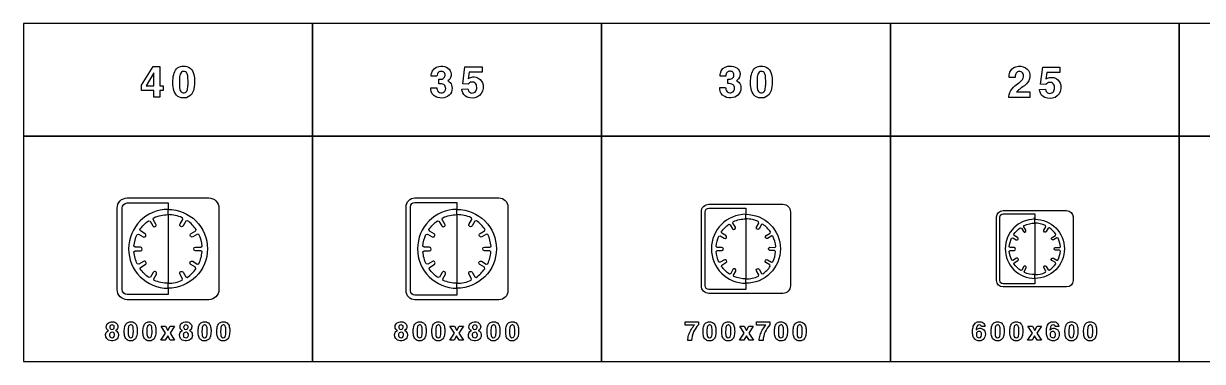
# Model space of a CAD drawing. Extents: x 0 to 18160, y 0 to 2655.
# Drawn here: x 0 to 9262, y 0 to 2655 of the extents above; entities that cross this region are included whole.
import ezdxf

# ---------------------------------------------------------------- set-up
doc = ezdxf.new("R2010")
doc.units = 0
doc.header["$MEASUREMENT"] = 0

msp = doc.modelspace()

# ---------------------------------------------------------------- linework, layer by layer
for points in [[(0, 1770), (2270, 1770), (2270, 2655), (0, 2655)], [(2270, 1770), (4540, 1770), (4540, 2655), (2270, 2655)], [(4540, 1770), (6810, 1770), (6810, 2655), (4540, 2655)], [(6810, 1770), (9080, 1770), (9080, 2655), (6810, 2655)], [(9080, 1770), (11350, 1770), (11350, 2655), (9080, 2655)], [(927.496, 2171.35), (1017.9, 2317.79), (1070.98, 2317.79), (1070.98, 2166.57), (1097.95, 2166.57), (1097.95, 2128.53), (1070.98, 2128.53), (1070.98, 2076.28), (1023.46, 2076.28), (1023.46, 2128.53), (927.496, 2128.53)], [(1023.46, 2269.13), (963.474, 2166.57), (1023.46, 2166.57)], [(0, 0), (2270, 0), (2270, 1770), (0, 1770)], [(2270, 0), (4540, 0), (4540, 1770), (2270, 1770)], [(4540, 0), (6810, 0), (6810, 1770), (4540, 1770)], [(6810, 0), (9080, 0), (9080, 1770), (6810, 1770)], [(9080, 0), (11350, 0), (11350, 1770), (9080, 1770)], [(7943.55, 1117.52), (7943.55, 1131.01), (7945, 1131.01), (7945, 1117.52)], [(1115.2, 221.769), (1080.08, 276.319), (1114.84, 276.319), (1133.11, 242.267), (1151.83, 276.319), (1185.98, 276.319), (1150.44, 222.29), (1186.95, 166.272), (1152.4, 166.272), (1132.54, 202.362), (1112.14, 166.272), (1077.99, 166.272)], [(3385.19, 221.769), (3350.07, 276.319), (3384.84, 276.319), (3403.11, 242.267), (3421.83, 276.319), (3455.97, 276.319), (3420.43, 222.29), (3456.95, 166.271), (3422.4, 166.271), (3402.54, 202.361), (3382.14, 166.271), (3347.99, 166.271)], [(5662.41, 221.387), (5627.29, 275.936), (5662.06, 275.936), (5680.33, 241.884), (5699.05, 275.936), (5733.19, 275.936), (5697.65, 221.908), (5734.16, 165.889), (5699.62, 165.889), (5679.76, 201.979), (5659.35, 165.889), (5625.21, 165.889)], [(7925.79, 221.523), (7890.67, 276.072), (7925.43, 276.072), (7943.7, 242.02), (7962.42, 276.072), (7996.57, 276.072), (7961.02, 222.044), (7997.54, 166.025), (7962.99, 166.025), (7943.13, 202.115), (7922.73, 166.025), (7888.58, 166.025)]]:
    msp.add_lwpolyline(points, close=True)
for points in [[(1173.29, 2191.65, -0.0563084), (1179.33, 2254.48, -0.130301), (1201.53, 2298.28, -0.174843), (1243.35, 2319.69, -0.147552), (1296.47, 2313.05, -0.192146), (1333.28, 2269.88, -0.0833996), (1342.52, 2212.85, -0.0545507), (1337.51, 2142.08, -0.116773), (1318.43, 2098, -0.221099), (1263.57, 2070.32, -0.162564), (1212.11, 2082.84, -0.174743), (1180.84, 2128.26, -0.0640867), (1173.37, 2186.95)], [(3199.84, 2150.87), (3246.2, 2150.87, 0.0411845), (3248.26, 2135.66, 0.335066), (3278.75, 2110.39, 0.276505), (3310.74, 2124.92, 0.158203), (3316.31, 2145.65, 0.0878221), (3313.34, 2161.57, 0.217575), (3294.82, 2178.43, 0.0882727), (3273.57, 2181.56), (3262.75, 2181.56), (3262.75, 2216.82, 0.0282129), (3282.34, 2217.42, 0.50028), (3309.32, 2262.91, 0.235001), (3290.79, 2277.96, 0.165496), (3265.12, 2275.67, 0.220849), (3250.9, 2259.12, 0.055705), (3248.02, 2240.92), (3203.2, 2240.92, -0.0488003), (3204.97, 2263.51, -0.30773), (3262.59, 2318.01, -0.146685), (3322.07, 2312.08, -0.469869), (3348.61, 2219.31, -0.0891152), (3336.57, 2207.54), (3332.3, 2204.54, -0.0245333), (3343.48, 2198.14, -0.202429), (3365.75, 2161.45, -0.422325), (3303.08, 2072, -0.154301), (3238.98, 2079.19, -0.287878), (3199.96, 2139.89, -0.0143877)], [(3442.43, 2139.57), (3489.39, 2141.35, 0.0452719), (3495.79, 2125.12, 0.0567733), (3500.53, 2118.25, 0.070207), (3504.95, 2114.77, 0.264984), (3540.97, 2112.87, 0.20748), (3558.38, 2135.98, 0.147389), (3557.24, 2174.01, 0.308532), (3527.86, 2195.42, 0.215743), (3498.08, 2185.19, 0.028781), (3492.71, 2178.95), (3450.09, 2180.96), (3467.91, 2315.64), (3601.95, 2315.64), (3601.95, 2273.77), (3501.51, 2273.77), (3492.55, 2221.76, -0.0211252), (3505.46, 2229.3, -0.121371), (3538.8, 2235.15, -0.244671), (3598.59, 2203.2, -0.173069), (3610.16, 2144.07, -0.256779), (3564.98, 2078.08, -0.199585), (3485.44, 2077.01, -0.245625), (3445.16, 2125.91, -0.0170062)], [(5469.08, 2152.29), (5515.45, 2152.29, 0.0411845), (5517.5, 2137.08, 0.335066), (5547.99, 2111.8, 0.276505), (5579.98, 2126.34, 0.158203), (5585.55, 2147.07, 0.0878221), (5582.59, 2162.99, 0.217575), (5564.07, 2179.85, 0.0882727), (5542.82, 2182.97), (5532, 2182.97), (5532, 2218.24, 0.0282129), (5551.59, 2218.83, 0.50028), (5578.56, 2264.33, 0.235001), (5560.04, 2279.38, 0.165496), (5534.37, 2277.09, 0.220849), (5520.15, 2260.54, 0.055705), (5517.27, 2242.33), (5472.44, 2242.33, -0.0488003), (5474.22, 2264.92, -0.30773), (5531.84, 2319.43, -0.146685), (5591.32, 2313.5, -0.469869), (5617.86, 2220.73, -0.0891152), (5605.81, 2208.96), (5601.54, 2205.96, -0.0245333), (5612.72, 2199.56, -0.202429), (5635, 2162.87, -0.422325), (5572.32, 2073.41, -0.154301), (5508.22, 2080.6, -0.287878), (5469.2, 2141.31, -0.0143877)], [(5711.68, 2191.65, -0.0563084), (5717.72, 2254.48, -0.130301), (5739.91, 2298.28, -0.174843), (5781.74, 2319.69, -0.147552), (5834.86, 2313.05, -0.192146), (5871.66, 2269.88, -0.0833996), (5880.91, 2212.85, -0.0545507), (5875.89, 2142.08, -0.116773), (5856.82, 2098, -0.221099), (5801.96, 2070.32, -0.162564), (5750.5, 2082.84, -0.174743), (5719.22, 2128.26, -0.0640867), (5711.76, 2186.95)], [(7741.06, 2074.79, -0.0640343), (7742.32, 2095.72, -0.161687), (7778.14, 2156.27, -0.0283718), (7819.97, 2188.65, 0.0545111), (7840.86, 2206.58, 0.192461), (7855.83, 2246.12, 0.234238), (7842.24, 2272.5, 0.196223), (7816.93, 2277.28, 0.252425), (7795.01, 2260.1, 0.0856617), (7790.86, 2243.08, 0.0202329), (7790.15, 2231.39), (7743.51, 2231.39, -0.0983795), (7749.55, 2272.7, -0.245047), (7795.72, 2315.83, -0.207102), (7872.69, 2307.49, -0.233443), (7905.15, 2255.16, -0.20961), (7886.99, 2190.98, -0.0785124), (7853.06, 2159.51, 0.0107372), (7817.24, 2133.72, 0.0665092), (7801.37, 2117.68), (7905.86, 2117.68), (7905.86, 2074.79)], [(1224.67, 2161.12, 0.0124589), (1225.19, 2154.8, 0.0668192), (1230.8, 2129.4, 0.615362), (1281.7, 2123.79, 0.0726881), (1287.15, 2136.83, 0.0588562), (1291.85, 2174.11, 0.0389037), (1290.23, 2241.09, 0.084671), (1283.64, 2264.43, 0.156013), (1272.18, 2276.6, 0.143208), (1256.47, 2279.56, 0.172584), (1240.71, 2273.36, 0.132565), (1230.76, 2257.8, 0.0498315), (1226.21, 2236.08, 0.0368731)], [(5763.06, 2161.12, 0.0124589), (5763.57, 2154.8, 0.0668192), (5769.18, 2129.4, 0.615362), (5820.09, 2123.79, 0.0726881), (5825.54, 2136.83, 0.0588562), (5830.24, 2174.11, 0.0389037), (5828.62, 2241.09, 0.084671), (5822.02, 2264.43, 0.156013), (5810.57, 2276.6, 0.143208), (5794.85, 2279.56, 0.172584), (5779.09, 2273.36, 0.132565), (5769.14, 2257.8, 0.0498315), (5764.6, 2236.08, 0.0368731)], [(7981.21, 2136.73), (8028.17, 2138.5, 0.0452719), (8034.56, 2122.27, 0.0567733), (8039.3, 2115.4, 0.070207), (8043.73, 2111.92, 0.264984), (8079.74, 2110.03, 0.20748), (8097.16, 2133.13, 0.147389), (8096.02, 2171.17, 0.308532), (8066.63, 2192.57, 0.215743), (8036.85, 2182.34, 0.028781), (8031.48, 2176.1), (7988.87, 2178.12), (8006.68, 2312.79), (8140.72, 2312.79), (8140.72, 2270.93), (8040.29, 2270.93), (8031.33, 2218.92, -0.0211252), (8044.24, 2226.46, -0.121371), (8077.57, 2232.3, -0.244671), (8137.37, 2200.35, -0.173069), (8148.94, 2141.23, -0.256779), (8103.76, 2075.23, -0.199585), (8024.22, 2074.17, -0.245625), (7983.93, 2123.06, -0.0170062)], [(815.004, 485, -0.414213), (735.004, 565), (735.004, 1205, -0.414213), (815.004, 1285), (1455, 1285, -0.414213), (1535, 1205), (1535, 565, -0.414213), (1455, 485)], [(775.004, 1177.9), (775.004, 1205, -0.414213), (815.004, 1245), (1135, 1245), (1134.96, 1207.96), (1134.93, 1194.72, 0.414212), (825.22, 885.002, 0.414214), (1134.93, 575.287), (1134.96, 562.261), (1135, 525), (815.004, 525, -0.414213), (775.004, 565), (775.004, 581.478)], [(775.004, 1177.9), (775.004, 1205, -0.414213), (815.004, 1245), (1135, 1245), (1134.96, 1207.96), (1134.93, 1194.72, 0.414212), (825.22, 885.002, 0.414214), (1134.93, 575.287), (1134.96, 562.261), (1135, 525), (815.004, 525, -0.414213), (775.004, 565), (775.004, 581.478)], [(3075, 485, -0.414213), (3005, 555), (3005, 1215, -0.414213), (3075, 1285), (3735, 1285, -0.414213), (3805, 1215), (3805, 555, -0.414213), (3735, 485)], [(3040, 1200.61), (3040, 1215, -0.414213), (3075, 1250), (3405, 1250), (3404.97, 1213.08), (3404.94, 1194.65, 0.414212), (3095.22, 884.932, 0.414214), (3404.94, 575.218), (3404.92, 560.311), (3404.96, 551.845), (3405, 520), (3075, 520, -0.414213), (3040, 555), (3040, 572.459)], [(5385, 535, -0.414213), (5325, 595), (5325, 1175, -0.414213), (5385, 1235), (5965, 1235, -0.414213), (6025, 1175), (6025, 595, -0.414213), (5965, 535)], [(5355, 1161.74), (5355, 1175, -0.414213), (5385, 1205), (5675, 1205), (5674.97, 1174.26), (5674.95, 1155.94, 0.414212), (5403.95, 884.945, 0.414214), (5674.95, 613.945), (5674.94, 600.901), (5674.97, 589.02), (5675, 565), (5385, 565, -0.414213), (5355, 595), (5355, 611.184)], [(1026.35, 637.05), (1023.44, 648.842), (1043.62, 685.759, 0.9624), (1018.81, 700.042), (998.327, 662.567), (986.751, 658.626, -0.0916472), (916.184, 727.623), (919.715, 739.39), (955.898, 760.853, 0.9624), (941.849, 785.792), (905.117, 764.004), (893.246, 766.507, -0.090667), (867.505, 860.443), (876.443, 868.573), (918.51, 868.573, 0.9624), (919.148, 897.19), (876.443, 897.19), (867.443, 905.446, -0.0882652), (891.63, 997.354), (903.653, 1000.11), (940.197, 979.278, 0.9624), (954.93, 1003.82), (917.827, 1024.98), (914.059, 1036.75, -0.0896069), (981.925, 1105.37), (993.751, 1101.73), (1015.24, 1065.56, 0.9624), (1040.17, 1079.62), (1018.35, 1116.34), (1020.84, 1128.3), (1023.44, 1129.54, -0.106878), (1134.93, 1153.65), (1134.93, 614.222, -0.10395)], [(1378.1, 997.869), (1366.65, 1000.4), (1329.68, 979.008, -0.9624), (1315.89, 1004.12), (1352.3, 1025.19), (1355.93, 1036.78, 0.090686), (1287.15, 1106.05), (1275.41, 1102.32), (1254.17, 1065.27, -0.9624), (1229.64, 1080.07), (1250.56, 1116.56), (1247.82, 1128.69), (1246.43, 1129.54, 0.106878), (1134.93, 1153.65), (1134.93, 1162.56), (1134.93, 1194.72, -0.414215), (1444.65, 885.001, -0.414214), (1134.93, 575.286), (1134.94, 610.667), (1134.93, 614.222, 0.107561), (1247.03, 638.628), (1249.75, 650.204), (1228.85, 687.452, -0.9624), (1254.13, 700.907), (1274.72, 664.223), (1285.97, 660.534, 0.0896403), (1354.01, 728.794), (1350.13, 740.736), (1313.49, 762.679, -0.9624), (1328.75, 786.918), (1364.84, 765.308), (1376.97, 767.669, 0.0901595), (1402.13, 861.184), (1392.99, 869.531), (1350.28, 869.976, -0.9624), (1351.22, 898.606), (1393.28, 898.169), (1402.36, 906.321, 0.0880314)], [(3296.35, 636.98), (3293.44, 648.773), (3313.62, 685.689, 0.9624), (3288.81, 699.972), (3268.33, 662.497), (3256.75, 658.556, -0.0916472), (3186.18, 727.554), (3189.72, 739.321), (3225.9, 760.784, 0.9624), (3211.85, 785.72), (3175.12, 763.934), (3163.25, 766.438, -0.090667), (3137.51, 860.37), (3146.44, 868.5), (3188.51, 868.5, 0.9624), (3189.15, 897.12), (3146.44, 897.12), (3137.44, 905.38, -0.0882652), (3161.63, 997.28), (3173.65, 1000.04), (3210.2, 979.21, 0.9624), (3224.93, 1003.75), (3187.83, 1024.91), (3184.06, 1036.68, -0.0896069), (3251.93, 1105.3), (3263.75, 1101.66), (3285.24, 1065.49, 0.9624), (3310.17, 1079.55), (3288.35, 1116.27), (3290.84, 1128.23), (3293.44, 1129.47, -0.106878), (3404.93, 1153.58), (3404.93, 614.152, -0.10395)], [(3648.1, 997.8), (3636.65, 1000.33), (3599.68, 978.94, -0.9624), (3585.89, 1004.05), (3622.3, 1025.12), (3625.93, 1036.71, 0.090686), (3557.15, 1105.98), (3545.41, 1102.25), (3524.17, 1065.2, -0.9624), (3499.64, 1080), (3520.56, 1116.49), (3517.82, 1128.62), (3516.43, 1129.47, 0.106878), (3404.93, 1153.58), (3404.93, 1162.49), (3404.93, 1194.65, -0.414215), (3714.65, 884.93, -0.414214), (3404.93, 575.217), (3404.94, 610.597), (3404.93, 614.152, 0.107561), (3517.03, 638.558), (3519.75, 650.134), (3498.85, 687.382, -0.9624), (3524.13, 700.837), (3544.72, 664.153), (3555.97, 660.464, 0.0896403), (3624.02, 728.725), (3620.13, 740.667), (3583.49, 762.61, -0.9624), (3598.75, 786.85), (3634.84, 765.238), (3646.97, 767.6, 0.0901595), (3672.13, 861.11), (3662.99, 869.46), (3620.28, 869.91, -0.9624), (3621.22, 898.54), (3663.28, 898.1), (3672.36, 906.25, 0.0880314)], [(5579.94, 667.987), (5577.39, 678.305), (5595.04, 710.607, 0.9624), (5573.34, 723.105), (5555.42, 690.314), (5545.29, 686.866, -0.0916472), (5483.54, 747.239), (5486.63, 757.535), (5518.29, 776.315, 0.9624), (5506, 798.136), (5473.86, 779.072), (5463.47, 781.262, -0.090667), (5440.95, 863.456), (5448.77, 870.57), (5485.58, 870.57, 0.9624), (5486.13, 895.61), (5448.77, 895.61), (5440.89, 902.834, -0.0882652), (5462.06, 983.253), (5472.58, 985.668), (5504.55, 967.436, 0.9624), (5517.44, 988.911), (5484.98, 1007.42), (5481.68, 1017.73, -0.0896069), (5541.06, 1077.77), (5551.41, 1074.58), (5570.22, 1042.93, 0.9624), (5592.03, 1055.24), (5572.94, 1087.37), (5575.11, 1097.83), (5577.39, 1098.92, -0.106878), (5674.95, 1120.01), (5674.95, 648.012, -0.10395)], [(5887.72, 983.704), (5877.7, 985.919), (5845.35, 967.201, -0.9624), (5833.28, 989.169), (5865.14, 1007.61), (5868.32, 1017.75, 0.090686), (5808.13, 1078.37), (5797.86, 1075.1), (5779.28, 1042.68, -0.9624), (5757.81, 1055.63), (5776.12, 1087.56), (5773.72, 1098.17), (5772.5, 1098.92, 0.106878), (5674.95, 1120.01), (5674.95, 1127.81), (5674.95, 1155.94, -0.414215), (5945.95, 884.944, -0.414214), (5674.95, 613.944), (5674.95, 644.902), (5674.95, 648.012, 0.107561), (5773.03, 669.368), (5775.41, 679.497), (5757.12, 712.088, -0.9624), (5779.24, 723.862), (5797.26, 691.763), (5807.1, 688.536, 0.0896403), (5866.64, 748.263), (5863.24, 758.712), (5831.18, 777.913, -0.9624), (5844.53, 799.122), (5876.12, 780.212), (5886.72, 782.279, 0.0901595), (5908.74, 864.104), (5900.74, 871.408), (5863.38, 871.797, -0.9624), (5864.2, 896.848), (5901, 896.466), (5908.95, 903.599, 0.0880314)], [(7695, 585, -0.414213), (7645, 635), (7645, 1135, -0.414213), (7695, 1185), (8195, 1185, -0.414213), (8245, 1135), (8245, 635, -0.414213), (8195, 585)], [(7670, 1131.29), (7670, 1135, -0.414213), (7695, 1160), (7945, 1160), (7944.97, 1130.28), (7944.94, 1117.29, 0.414212), (7712.66, 885.001, 0.414214), (7944.94, 652.715), (7944.93, 641.535), (7944.97, 638.345), (7945, 610), (7695, 610, -0.414213), (7670, 635), (7670, 652.98)], [(8127.32, 969.652), (8118.73, 971.551), (8091.01, 955.506, -0.9624), (8080.66, 974.337), (8107.97, 990.141), (8110.69, 998.836, 0.090686), (8059.1, 1050.79), (8050.3, 1047.99), (8034.37, 1020.2, -0.9624), (8015.97, 1031.3), (8031.66, 1058.67), (8029.61, 1067.76), (8028.56, 1068.41, 0.106878), (7944.94, 1086.49), (7944.94, 1093.17), (7944.94, 1117.29, -0.414215), (8177.23, 885, -0.414214), (7944.94, 652.715), (7944.95, 679.25), (7944.94, 681.916, 0.107561), (8029.01, 700.221), (8031.05, 708.903), (8015.38, 736.839, -0.9624), (8034.34, 746.93), (8049.78, 719.417), (8058.22, 716.651, 0.0896403), (8109.25, 767.846), (8106.34, 776.802), (8078.86, 793.259, -0.9624), (8090.3, 811.438), (8117.37, 795.231), (8126.47, 797.002, 0.0901595), (8145.34, 867.138), (8138.48, 873.398), (8106.46, 873.732, -0.9624), (8107.16, 895.204), (8138.71, 894.877), (8145.52, 900.991, 0.0880314)], [(7863.51, 699.037), (7861.33, 707.882), (7876.46, 735.569, 0.9624), (7857.85, 746.281), (7842.49, 718.175), (7833.81, 715.219, -0.0916472), (7780.88, 766.967), (7783.53, 775.793), (7810.67, 791.89, 0.9624), (7800.13, 810.594), (7772.58, 794.253), (7763.68, 796.13, -0.090667), (7744.37, 866.582), (7751.08, 872.68), (7782.63, 872.68, 0.9624), (7783.1, 894.143), (7751.08, 894.143), (7744.33, 900.334, -0.0882652), (7762.47, 969.265), (7771.48, 971.335), (7798.89, 955.708, 0.9624), (7809.94, 974.115), (7782.11, 989.981), (7779.29, 998.816, -0.0896069), (7830.19, 1050.28), (7839.06, 1047.54), (7855.17, 1020.42, 0.9624), (7873.87, 1030.97), (7857.51, 1058.51), (7859.37, 1067.47), (7861.33, 1068.41, -0.106878), (7944.94, 1086.49), (7944.94, 681.916, -0.10395)], [(667.968, 242.323, -0.0382282), (664.485, 243.627, -0.270406), (649.106, 267.703, -0.377372), (679.437, 309.622, -0.15371), (717.921, 307.513, -0.416366), (738.324, 258.058, -0.173733), (723.774, 243.674), (722.328, 242.987, -0.0479914), (731.997, 238.034, -0.173856), (743.608, 221.873, -0.440125), (712.542, 164.243, -0.184), (667.115, 168.106, -0.410286), (649.627, 226.897, -0.151435), (664.035, 240.357)], [(677.305, 267.821, 0.0587981), (678.182, 263.887, 0.18403), (685.267, 254.717, 0.217144), (702.684, 253.485, 0.192437), (710.883, 260.57, 0.157808), (712.542, 273.982, 0.166677), (707.968, 282.821, 0.173614), (695.954, 287.323, 0.2359), (681.001, 280.902, 0.184791)], [(791.138, 234.258, -0.0563084), (794.763, 271.959, -0.130301), (808.081, 298.238, -0.174843), (833.176, 311.082, -0.147552), (865.048, 307.101, -0.192146), (887.133, 281.201, -0.0833996), (892.678, 246.983, -0.0545507), (889.668, 204.518, -0.116773), (878.223, 178.073, -0.221099), (845.308, 161.461, -0.162564), (814.432, 168.973, -0.174743), (795.664, 196.224, -0.0640867), (791.185, 231.438)], [(821.967, 215.94, 0.0124589), (822.275, 212.149, 0.0668192), (825.64, 196.912, 0.615362), (856.185, 193.547, 0.0726881), (859.455, 201.367, 0.0588562), (862.275, 223.736, 0.0389037), (861.304, 263.926, 0.084671), (857.346, 277.93, 0.156013), (850.474, 285.229, 0.143208), (841.043, 287.006, 0.172584), (831.588, 283.286, 0.132565), (825.616, 273.949, 0.0498315), (822.891, 260.916, 0.0368731)], [(937.884, 234.249, -0.0563084), (941.51, 271.95, -0.130301), (954.827, 298.23, -0.174843), (979.922, 311.073, -0.147552), (1011.79, 307.092, -0.192146), (1033.88, 281.192, -0.0833996), (1039.42, 246.974, -0.0545507), (1036.41, 204.509, -0.116773), (1024.97, 178.064, -0.221099), (992.055, 161.452, -0.162564), (961.178, 168.964, -0.174743), (942.41, 196.215, -0.0640867), (937.931, 231.429)], [(968.713, 215.931, 0.0124589), (969.021, 212.14, 0.0668192), (972.386, 196.903, 0.615362), (1002.93, 193.538, 0.0726881), (1006.2, 201.358, 0.0588562), (1009.02, 223.727, 0.0389037), (1008.05, 263.917, 0.084671), (1004.09, 277.922, 0.156013), (997.22, 285.22, 0.143208), (987.789, 286.997, 0.172584), (978.334, 283.277, 0.132565), (972.363, 273.94, 0.0498315), (969.637, 260.907, 0.0368731)], [(1248.01, 242.296, -0.0382282), (1244.53, 243.599, -0.270406), (1229.15, 267.675, -0.377372), (1259.48, 309.594, -0.15371), (1297.96, 307.485, -0.416366), (1318.36, 258.03, -0.173733), (1303.82, 243.646), (1302.37, 242.959, -0.0479914), (1312.04, 238.007, -0.173856), (1323.65, 221.846, -0.440125), (1292.58, 164.215, -0.184), (1247.16, 168.078, -0.410286), (1229.67, 226.869, -0.151435), (1244.08, 240.329)], [(1257.35, 267.793, 0.0587981), (1258.22, 263.86, 0.18403), (1265.31, 254.689, 0.217144), (1282.73, 253.457, 0.192437), (1290.92, 260.542, 0.157808), (1292.58, 273.955, 0.166677), (1288.01, 282.793, 0.173614), (1276, 287.296, 0.2359), (1261.04, 280.874, 0.184791)], [(1371.18, 234.284, -0.0563084), (1374.8, 271.986, -0.130301), (1388.12, 298.265, -0.174843), (1413.22, 311.109, -0.147552), (1445.09, 307.128, -0.192146), (1467.17, 281.228, -0.0833996), (1472.72, 247.01, -0.0545507), (1469.71, 204.545, -0.116773), (1458.26, 178.1, -0.221099), (1425.35, 161.488, -0.162564), (1394.47, 169, -0.174743), (1375.71, 196.251, -0.0640867), (1371.23, 231.465)], [(1402.01, 215.967, 0.0124589), (1402.32, 212.175, 0.0668192), (1405.68, 196.939, 0.615362), (1436.23, 193.574, 0.0726881), (1439.5, 201.394, 0.0588562), (1442.32, 223.763, 0.0389037), (1441.34, 263.953, 0.084671), (1437.39, 277.957, 0.156013), (1430.52, 285.256, 0.143208), (1421.08, 287.033, 0.172584), (1411.63, 283.313, 0.132565), (1405.66, 273.976, 0.0498315), (1402.93, 260.943, 0.0368731)], [(1517.93, 234.312, -0.0563084), (1521.55, 272.013, -0.130301), (1534.87, 298.293, -0.174843), (1559.96, 311.136, -0.147552), (1591.84, 307.155, -0.192146), (1613.92, 281.255, -0.0833996), (1619.47, 247.037, -0.0545507), (1616.46, 204.573, -0.116773), (1605.01, 178.127, -0.221099), (1572.1, 161.516, -0.162564), (1541.22, 169.028, -0.174743), (1522.45, 196.279, -0.0640867), (1517.97, 231.492)], [(1548.75, 215.994, 0.0124589), (1549.06, 212.203, 0.0668192), (1552.43, 196.966, 0.615362), (1582.97, 193.601, 0.0726881), (1586.24, 201.421, 0.0588562), (1589.06, 223.791, 0.0389037), (1588.09, 263.98, 0.084671), (1584.13, 277.985, 0.156013), (1577.26, 285.283, 0.143208), (1567.83, 287.061, 0.172584), (1558.38, 283.34, 0.132565), (1552.4, 274.004, 0.0498315), (1549.68, 260.971, 0.0368731)], [(2937.96, 242.323, -0.0382282), (2934.48, 243.627, -0.270406), (2919.1, 267.702, -0.377372), (2949.43, 309.622, -0.15371), (2987.91, 307.513, -0.416366), (3008.32, 258.058, -0.173733), (2993.77, 243.674), (2992.32, 242.987, -0.0479914), (3001.99, 238.034, -0.173856), (3013.6, 221.873, -0.440125), (2982.54, 164.243, -0.184), (2937.11, 168.105, -0.410286), (2919.62, 226.897, -0.151435), (2934.03, 240.357)], [(2947.3, 267.821, 0.0587981), (2948.18, 263.887, 0.18403), (2955.26, 254.717, 0.217144), (2972.68, 253.485, 0.192437), (2980.88, 260.57, 0.157808), (2982.54, 273.982, 0.166677), (2977.96, 282.821, 0.173614), (2965.95, 287.323, 0.2359), (2951, 280.902, 0.184791)], [(3061.13, 234.257, -0.0563084), (3064.76, 271.959, -0.130301), (3078.07, 298.238, -0.174843), (3103.17, 311.082, -0.147552), (3135.04, 307.101, -0.192146), (3157.13, 281.2, -0.0833996), (3162.67, 246.982, -0.0545507), (3159.66, 204.518, -0.116773), (3148.22, 178.073, -0.221099), (3115.3, 161.461, -0.162564), (3084.43, 168.973, -0.174743), (3065.66, 196.224, -0.0640867), (3061.18, 231.437)], [(3091.96, 215.94, 0.0124589), (3092.27, 212.148, 0.0668192), (3095.63, 196.911, 0.615362), (3126.18, 193.546, 0.0726881), (3129.45, 201.366, 0.0588562), (3132.27, 223.736, 0.0389037), (3131.3, 263.926, 0.084671), (3127.34, 277.93, 0.156013), (3120.47, 285.229, 0.143208), (3111.04, 287.006, 0.172584), (3101.58, 283.286, 0.132565), (3095.61, 273.949, 0.0498315), (3092.89, 260.916, 0.0368731)], [(3207.88, 234.248, -0.0563084), (3211.5, 271.95, -0.130301), (3224.82, 298.229, -0.174843), (3249.92, 311.073, -0.147552), (3281.79, 307.092, -0.192146), (3303.87, 281.192, -0.0833996), (3309.42, 246.974, -0.0545507), (3306.41, 204.509, -0.116773), (3294.96, 178.064, -0.221099), (3262.05, 161.452, -0.162564), (3231.17, 168.964, -0.174743), (3212.4, 196.215, -0.0640867), (3207.93, 231.428)], [(3238.71, 215.931, 0.0124589), (3239.02, 212.139, 0.0668192), (3242.38, 196.902, 0.615362), (3272.93, 193.537, 0.0726881), (3276.2, 201.357, 0.0588562), (3279.02, 223.727, 0.0389037), (3278.04, 263.917, 0.084671), (3274.09, 277.921, 0.156013), (3267.21, 285.22, 0.143208), (3257.78, 286.997, 0.172584), (3248.33, 283.277, 0.132565), (3242.36, 273.94, 0.0498315), (3239.63, 260.907, 0.0368731)], [(3518, 242.296, -0.0382282), (3514.52, 243.599, -0.270406), (3499.14, 267.675, -0.377372), (3529.47, 309.594, -0.15371), (3567.96, 307.485, -0.416366), (3588.36, 258.03, -0.173733), (3573.81, 243.646), (3572.36, 242.959, -0.0479914), (3582.03, 238.007, -0.173856), (3593.64, 221.845, -0.440125), (3562.58, 164.215, -0.184), (3517.15, 168.078, -0.410286), (3499.66, 226.869, -0.151435), (3514.07, 240.329)], [(3527.34, 267.793, 0.0587981), (3528.22, 263.86, 0.18403), (3535.3, 254.689, 0.217144), (3552.72, 253.457, 0.192437), (3560.92, 260.542, 0.157808), (3562.58, 273.954, 0.166677), (3558, 282.793, 0.173614), (3545.99, 287.296, 0.2359), (3531.04, 280.874, 0.184791)], [(3641.17, 234.284, -0.0563084), (3644.8, 271.986, -0.130301), (3658.12, 298.265, -0.174843), (3683.21, 311.109, -0.147552), (3715.08, 307.128, -0.192146), (3737.17, 281.227, -0.0833996), (3742.71, 247.009, -0.0545507), (3739.7, 204.545, -0.116773), (3728.26, 178.099, -0.221099), (3695.34, 161.488, -0.162564), (3664.47, 169, -0.174743), (3645.7, 196.251, -0.0640867), (3641.22, 231.464)], [(3672, 215.967, 0.0124589), (3672.31, 212.175, 0.0668192), (3675.68, 196.938, 0.615362), (3706.22, 193.573, 0.0726881), (3709.49, 201.393, 0.0588562), (3712.31, 223.763, 0.0389037), (3711.34, 263.953, 0.084671), (3707.38, 277.957, 0.156013), (3700.51, 285.256, 0.143208), (3691.08, 287.033, 0.172584), (3681.62, 283.313, 0.132565), (3675.65, 273.976, 0.0498315), (3672.93, 260.943, 0.0368731)], [(3787.92, 234.312, -0.0563084), (3791.54, 272.013, -0.130301), (3804.86, 298.293, -0.174843), (3829.96, 311.136, -0.147552), (3861.83, 307.155, -0.192146), (3883.91, 281.255, -0.0833996), (3889.46, 247.037, -0.0545507), (3886.45, 204.572, -0.116773), (3875, 178.127, -0.221099), (3842.09, 161.515, -0.162564), (3811.21, 169.027, -0.174743), (3792.45, 196.278, -0.0640867), (3787.97, 231.492)], [(3818.75, 215.994, 0.0124589), (3819.06, 212.203, 0.0668192), (3822.42, 196.966, 0.615362), (3852.97, 193.601, 0.0726881), (3856.24, 201.421, 0.0588562), (3859.06, 223.79, 0.0389037), (3858.09, 263.98, 0.084671), (3854.13, 277.985, 0.156013), (3847.26, 285.283, 0.143208), (3837.82, 287.06, 0.172584), (3828.37, 283.34, 0.132565), (3822.4, 274.004, 0.0498315), (3819.67, 260.97, 0.0368731)], [(5197.97, 311.538), (5301.72, 311.538), (5301.72, 287.747, 0.17337), (5248.52, 165.709), (5218.19, 165.709, -0.0554097), (5224.99, 205.33, -0.10295), (5266.79, 281.111), (5270.2, 285.353), (5197.97, 285.353)], [(5338.35, 233.875, -0.0563084), (5341.98, 271.576, -0.130301), (5355.29, 297.856, -0.174843), (5380.39, 310.699, -0.147552), (5412.26, 306.718, -0.192146), (5434.35, 280.818, -0.0833996), (5439.89, 246.6, -0.0545507), (5436.88, 204.136, -0.116773), (5425.44, 177.69, -0.221099), (5392.52, 161.079, -0.162564), (5361.64, 168.591, -0.174743), (5342.88, 195.842, -0.0640867), (5338.4, 231.055)], [(5369.18, 215.557, 0.0124589), (5369.49, 211.766, 0.0668192), (5372.85, 196.529, 0.615362), (5403.4, 193.164, 0.0726881), (5406.67, 200.984, 0.0588562), (5409.49, 223.354, 0.0389037), (5408.52, 263.543, 0.084671), (5404.56, 277.548, 0.156013), (5397.69, 284.846, 0.143208), (5388.26, 286.624, 0.172584), (5378.8, 282.903, 0.132565), (5372.83, 273.567, 0.0498315), (5370.1, 260.534, 0.0368731)], [(5485.1, 233.866, -0.0563084), (5488.72, 271.567, -0.130301), (5502.04, 297.847, -0.174843), (5527.14, 310.69, -0.147552), (5559.01, 306.709, -0.192146), (5581.09, 280.809, -0.0833996), (5586.64, 246.591, -0.0545507), (5583.63, 204.127, -0.116773), (5572.18, 177.681, -0.221099), (5539.27, 161.07, -0.162564), (5508.39, 168.582, -0.174743), (5489.62, 195.833, -0.0640867), (5485.14, 231.046)], [(5515.93, 215.548, 0.0124589), (5516.23, 211.757, 0.0668192), (5519.6, 196.52, 0.615362), (5550.14, 193.155, 0.0726881), (5553.41, 200.975, 0.0588562), (5556.23, 223.345, 0.0389037), (5555.26, 263.534, 0.084671), (5551.31, 277.539, 0.156013), (5544.43, 284.837, 0.143208), (5535, 286.615, 0.172584), (5525.55, 282.894, 0.132565), (5519.58, 273.558, 0.0498315), (5516.85, 260.525, 0.0368731)], [(5759.16, 311.51), (5862.9, 311.51), (5862.9, 287.719, 0.17337), (5809.7, 165.681), (5779.37, 165.681, -0.0554097), (5786.17, 205.302, -0.10295), (5827.97, 281.084), (5831.39, 285.325), (5759.16, 285.325)], [(5899.54, 233.902, -0.0563084), (5903.16, 271.603, -0.130301), (5916.48, 297.883, -0.174843), (5941.57, 310.726, -0.147552), (5973.45, 306.745, -0.192146), (5995.53, 280.845, -0.0833996), (6001.08, 246.627, -0.0545507), (5998.07, 204.162, -0.116773), (5986.62, 177.717, -0.221099), (5953.71, 161.106, -0.162564), (5922.83, 168.618, -0.174743), (5904.06, 195.869, -0.0640867), (5899.58, 231.082)], [(5930.36, 215.584, 0.0124589), (5930.67, 211.793, 0.0668192), (5934.04, 196.556, 0.615362), (5964.58, 193.191, 0.0726881), (5967.85, 201.011, 0.0588562), (5970.67, 223.381, 0.0389037), (5969.7, 263.57, 0.084671), (5965.74, 277.575, 0.156013), (5958.87, 284.873, 0.143208), (5949.44, 286.651, 0.172584), (5939.99, 282.93, 0.132565), (5934.01, 273.594, 0.0498315), (5931.29, 260.561, 0.0368731)], [(6046.28, 233.929, -0.0563084), (6049.91, 271.631, -0.130301), (6063.22, 297.91, -0.174843), (6088.32, 310.754, -0.147552), (6120.19, 306.773, -0.192146), (6142.28, 280.872, -0.0833996), (6147.82, 246.654, -0.0545507), (6144.81, 204.19, -0.116773), (6133.37, 177.744, -0.221099), (6100.45, 161.133, -0.162564), (6069.58, 168.645, -0.174743), (6050.81, 195.896, -0.0640867), (6046.33, 231.109)], [(6077.11, 215.612, 0.0124589), (6077.42, 211.82, 0.0668192), (6080.78, 196.583, 0.615362), (6111.33, 193.218, 0.0726881), (6114.6, 201.038, 0.0588562), (6117.42, 223.408, 0.0389037), (6116.45, 263.597, 0.084671), (6112.49, 277.602, 0.156013), (6105.62, 284.901, 0.143208), (6096.19, 286.678, 0.172584), (6086.73, 282.958, 0.132565), (6080.76, 273.621, 0.0498315), (6078.04, 260.588, 0.0368731)], [(7553.86, 273.901), (7525.61, 273.901, 0.0333099), (7523.62, 279.233, 0.308433), (7507.89, 287.93, 0.256298), (7491.16, 277.717, 0.0718547), (7486.8, 266.674, 0.0422837), (7483.79, 247.859, -0.0343264), (7495.07, 255.821, -0.198215), (7524.83, 258.546, -0.294049), (7555.09, 226.603, -0.195966), (7547.53, 181.769, -0.251599), (7509.24, 161.911, -0.162734), (7477.67, 171.224, -0.142524), (7461.25, 194.636, -0.0867955), (7455.85, 229.162, -0.0561633), (7459.19, 267.835, -0.143087), (7476.01, 299.778, -0.165016), (7500.4, 311.366, -0.137094), (7531.63, 307.598, -0.238813), (7552.18, 282.1, -0.0169871)], [(7601.73, 234.02, -0.0563084), (7605.35, 271.721, -0.130301), (7618.67, 298.001, -0.174843), (7643.76, 310.845, -0.147552), (7675.64, 306.864, -0.192146), (7697.72, 280.963, -0.0833996), (7703.27, 246.745, -0.0545507), (7700.26, 204.281, -0.116773), (7688.81, 177.835, -0.221099), (7655.9, 161.224, -0.162564), (7625.02, 168.736, -0.174743), (7606.25, 195.987, -0.0640867), (7601.77, 231.2)], [(7632.56, 215.702, 0.0124589), (7632.86, 211.911, 0.0668192), (7636.23, 196.674, 0.615362), (7666.77, 193.309, 0.0726881), (7670.04, 201.129, 0.0588562), (7672.86, 223.499, 0.0389037), (7671.89, 263.688, 0.084671), (7667.94, 277.693, 0.156013), (7661.06, 284.992, 0.143208), (7651.63, 286.769, 0.172584), (7642.18, 283.049, 0.132565), (7636.21, 273.712, 0.0498315), (7633.48, 260.679, 0.0368731)], [(7748.47, 234.02, -0.0563084), (7752.1, 271.721, -0.130301), (7765.42, 298.001, -0.174843), (7790.51, 310.845, -0.147552), (7822.38, 306.864, -0.192146), (7844.47, 280.963, -0.0833996), (7850.01, 246.745, -0.0545507), (7847, 204.281, -0.116773), (7835.56, 177.835, -0.221099), (7802.64, 161.224, -0.162564), (7771.77, 168.736, -0.174743), (7753, 195.987, -0.0640867), (7748.52, 231.2)], [(7779.3, 215.702, 0.0124589), (7779.61, 211.911, 0.0668192), (7782.98, 196.674, 0.615362), (7813.52, 193.309, 0.0726881), (7816.79, 201.129, 0.0588562), (7819.61, 223.499, 0.0389037), (7818.64, 263.688, 0.084671), (7814.68, 277.693, 0.156013), (7807.81, 284.992, 0.143208), (7798.38, 286.769, 0.172584), (7788.92, 283.049, 0.132565), (7782.95, 273.712, 0.0498315), (7780.23, 260.679, 0.0368731)], [(8133.77, 273.892), (8105.52, 273.892, 0.0333099), (8103.53, 279.224, 0.308433), (8087.8, 287.92, 0.256298), (8071.07, 277.707, 0.0718547), (8066.71, 266.664, 0.0422837), (8063.7, 247.849, -0.0343264), (8074.98, 255.811, -0.198215), (8104.74, 258.536, -0.294049), (8135, 226.593, -0.195966), (8127.44, 181.759, -0.251599), (8089.15, 161.902, -0.162734), (8057.58, 171.214, -0.142524), (8041.16, 194.627, -0.0867955), (8035.76, 229.153, -0.0561633), (8039.1, 267.826, -0.143087), (8055.93, 299.769, -0.165016), (8080.31, 311.356, -0.137094), (8111.54, 307.589, -0.238813), (8132.09, 282.091, -0.0169871)], [(8181.64, 234.038, -0.0563084), (8185.26, 271.739, -0.130301), (8198.58, 298.019, -0.174843), (8223.68, 310.862, -0.147552), (8255.55, 306.881, -0.192146), (8277.63, 280.981, -0.0833996), (8283.18, 246.763, -0.0545507), (8280.17, 204.298, -0.116773), (8268.72, 177.853, -0.221099), (8235.81, 161.242, -0.162564), (8204.93, 168.754, -0.174743), (8186.16, 196.005, -0.0640867), (8181.69, 231.218)], [(8212.47, 215.72, 0.0124589), (8212.78, 211.929, 0.0668192), (8216.14, 196.692, 0.615362), (8246.69, 193.327, 0.0726881), (8249.96, 201.147, 0.0588562), (8252.78, 223.517, 0.0389037), (8251.8, 263.706, 0.084671), (8247.85, 277.711, 0.156013), (8240.97, 285.009, 0.143208), (8231.54, 286.787, 0.172584), (8222.09, 283.066, 0.132565), (8216.12, 273.73, 0.0498315), (8213.39, 260.697, 0.0368731)], [(8328.38, 234.065, -0.0563084), (8332.01, 271.767, -0.130301), (8345.33, 298.046, -0.174843), (8370.42, 310.89, -0.147552), (8402.29, 306.909, -0.192146), (8424.38, 281.008, -0.0833996), (8429.92, 246.79, -0.0545507), (8426.91, 204.326, -0.116773), (8415.47, 177.88, -0.221099), (8382.55, 161.269, -0.162564), (8351.68, 168.781, -0.174743), (8332.91, 196.032, -0.0640867), (8328.43, 231.245)], [(8359.21, 215.748, 0.0124589), (8359.52, 211.956, 0.0668192), (8362.89, 196.719, 0.615362), (8393.43, 193.354, 0.0726881), (8396.7, 201.174, 0.0588562), (8399.52, 223.544, 0.0389037), (8398.55, 263.733, 0.084671), (8394.59, 277.738, 0.156013), (8387.72, 285.037, 0.143208), (8378.29, 286.814, 0.172584), (8368.83, 283.094, 0.132565), (8362.86, 273.757, 0.0498315), (8360.14, 260.724, 0.0368731)], [(674.84, 207.087, 0.0490068), (675.765, 200.381, 0.121824), (679.864, 191.992, 0.229649), (696.878, 185.641, 0.256774), (712.873, 195.57, 0.178638), (714.674, 215.12, 0.196143), (706.475, 226.186, 0.197496), (689.082, 228.271, 0.222887), (677.163, 219.006, 0.124888)], [(1254.88, 207.059, 0.0490068), (1255.81, 200.353, 0.121824), (1259.91, 191.964, 0.229649), (1276.92, 185.613, 0.256774), (1292.91, 195.542, 0.178638), (1294.72, 215.092, 0.196143), (1286.52, 226.158, 0.197496), (1269.12, 228.244, 0.222887), (1257.2, 218.978, 0.124888)], [(2944.83, 207.086, 0.0490068), (2945.76, 200.38, 0.121824), (2949.86, 191.992, 0.229649), (2966.87, 185.641, 0.256774), (2982.87, 195.57, 0.178638), (2984.67, 215.12, 0.196143), (2976.47, 226.186, 0.197496), (2959.08, 228.271, 0.222887), (2947.16, 219.006, 0.124888)], [(3524.88, 207.059, 0.0490068), (3525.8, 200.352, 0.121824), (3529.9, 191.964, 0.229649), (3546.91, 185.613, 0.256774), (3562.91, 195.542, 0.178638), (3564.71, 215.092, 0.196143), (3556.51, 226.158, 0.197496), (3539.12, 228.244, 0.222887), (3527.2, 218.978, 0.124888)], [(7485.38, 212.1, 0.0641861), (7486.63, 201.84, 0.139351), (7492.27, 191.745, 0.240104), (7510.16, 186.129, 0.267924), (7524.24, 196.247, 0.140614), (7527.13, 216.603, 0.112774), (7523.2, 227.693, 0.271024), (7505.59, 236.271, 0.294594), (7487.58, 224.423, 0.0908659)], [(8065.29, 212.091, 0.0641861), (8066.54, 201.83, 0.139351), (8072.18, 191.736, 0.240104), (8090.07, 186.119, 0.267924), (8104.15, 196.238, 0.140614), (8107.04, 216.593, 0.112774), (8103.11, 227.683, 0.271024), (8085.5, 236.262, 0.294594), (8067.49, 224.413, 0.0908659)]]:
    msp.add_lwpolyline(points, format="xyb", close=True)

doc.saveas('drawing.dxf')
